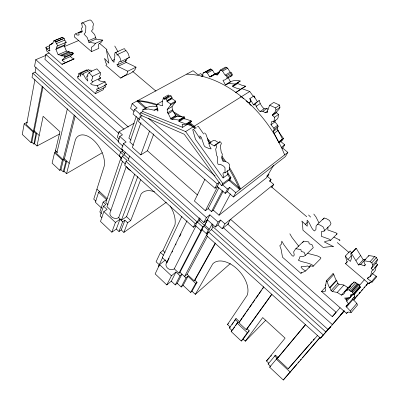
<?xml version="1.0" encoding="UTF-8"?>
<svg xmlns="http://www.w3.org/2000/svg" width="400" height="400" viewBox="0 0 400 400"><rect width="100%" height="100%" fill="white"/><g stroke="black" fill="none" stroke-linecap="round" stroke-linejoin="round"><path stroke-width="0.6" d="M327.91 227.005L327.86 229.98L336.095 232.89L337.095 233.845L330.655 240.295L325.52 241.375L324.34 241.95L333.665 246.71L330.7 246.57L323.18 247.465L302.945 230.175L302.51 223.435L301.885 221.075L307.215 226.2L307.13 220.185C310.405 223.2 310.745 228.285 314.36 230.99L315.885 229.645L316.105 225.99L317.56 224.26L324.14 218.02L326.37 218.675L329.535 220.485L330.945 223.395L330.555 224.8L324.035 231.135L321.415 231.54L321.36 236.33L329.645 239.325L330.655 240.295M87.48 70.585L86.725 69.835L78.85 73.5L78.43 76.985L77.555 76.825L77.84 78.255L95.42 93.675L103.155 89.795L103.915 87.86M104.335 85.585L105.84 86.855L98.08 90.73L96.57 89.445L96.9 88.95L98.875 88.42L106.65 84.55L104.9 82.085L105.12 81.835L100.125 81.045L98.285 79.845L100.165 78.66L100.68 77.845L99.16 76.675L100.2 75.285L100.49 73.865L100.275 72.635L96.885 68.84C92.625 70.79 87.935 71.77 86.945 76.385L86.865 77.49L87.855 81.045L85.925 78.94L82.95 73.745L90.825 70.055L91.705 71.6M230.015 76.93L232.08 75.45L232.175 74.17L231.435 72.89C228.555 71.905 228.795 67.235 225.49 67.125L220.355 70.015L220.3 70.815L219.155 71.3L219.17 72.665L217.05 75.015L215.865 74.48L213.525 75.03L211.205 76.175L210.905 76.725L209.65 76.905L207.35 73L206.09 72.445L205.655 71.82L203.105 73.09L202.285 76.72M232.69 86.55L237.725 83.52L241.68 85.175L245.63 86.18L240.62 89.25L236.655 88.225L232.69 86.55L232.845 85.79L240.25 81C234.835 79.315 229.515 81.45 225.46 85.06L223 80.295L224.935 79.89L226.995 78.41L227.085 77.125L226.335 75.835C223.445 74.83 223.68 70.145 220.355 70.015M375.825 263.26L377.735 264.655L373.11 269.97L371.185 268.56L375.825 263.26L376.745 261.825L377.43 259.66L376.425 257.55L374.695 256.515L368.86 255.53L364.165 260.75L364.04 262.09L365.2 264.955L364.35 265.865L360.69 264.505L358.5 264.98L351.425 253.36L356.2 248.26L363.205 259.775L358.5 264.98M368.775 256.42L368.86 255.53M120.695 78.09C125.35 74.515 134.555 73.71 136.035 67.155L127.78 71.225L127.625 72.62L126.485 74.475L120.695 78.09L105.88 65.4L106.9 64.24L105.935 63.11L104.505 58.415L108.885 63.23L106.335 49.81L112.32 60.595L114.01 62.3L114.17 59.15L114.98 55.78L114.55 55.12L115.05 52.805L123.445 48.94L124.735 48.765L125.445 50.885M223.105 177.94L223.39 175.94L222.945 173.745L223.545 172.535L225 172.9L229.515 169.61L229.55 164.54L228.29 162.985L224.82 161.005L223.795 161.485L222.5 160.865L221.81 157.925L222.325 154.035L221.26 152.33L220.295 145.955L221.39 143.51L220.71 142.11L219.85 141.755L215.21 144.885L214.21 145.975L210.38 143.58L208.875 143.42L209.5 145.86L211.135 148.865L209.41 148.67L205.82 147.185L204.57 146.38L204.13 145.535L201.245 137.29L199.785 135.915L200.3 139.07L195.015 131.02L193.5 129.25L192.73 129.76L195.475 139.305L223.105 177.94L228.425 174.03M127.78 71.225L117.92 66.395L116.895 64.58L117.755 64.725L119.31 61.535L121.08 61.44L129.405 57.475L128.395 53.97L126.315 50.765L125.69 50.675L117.31 54.565L117.2 55.275L116.335 52.635L115.05 52.805M352.86 283.47L351.575 283.885L344.965 291.34L344.725 292.81L343.45 294.295L341.415 295.12L337.26 292.435L332.42 291.545L331.075 290.635L329.985 287.92C327.94 286.1 328.225 282.75 326.31 280.81L333.065 273.585C334.96 275.505 334.655 278.83 336.685 280.62L337.755 283.305L339.085 284.2L343.895 285.04L348.02 287.67L348.78 287.415M35.97 67.41L35.095 72.175L32.785 73.19L32.03 77.38L120.86 157.34M27.54 122.105L24.195 123.76L22.265 134.405L31.015 142.62L31.85 142.18L33.94 131.615L35.975 133.505L33.85 144.055L31.85 142.18M46.06 55.32L35.775 59.685L34.565 66.365L118.795 141.53M34.92 79.53L26.52 124.895L33.415 131.305L34.26 130.875L42.955 86.985M170.965 119.09L175.785 116.085L184.585 117.055L179.785 120.1L170.965 119.09L168.29 113.69L167.525 112.845L167.185 109.515L170.5 105.11L170.705 104.02L175.59 101.09L171.995 98.67L172.02 97.7L171.065 95.945L169.91 95.515L164.99 98.4L165.135 99.54L163.9 98.965L163.43 97.81L168.355 94.935L168.815 96.08L163.9 98.965M49.095 53.035L45.85 54.41L44.895 59.34L124.02 129.21M167.185 109.515L172.055 106.575L175.38 102.175L175.59 101.09M376.24 265.91L375.42 270.13L374.565 271.485L369.95 276.82L367.78 277.635L367.555 278.74L372.19 282.065L376.775 276.69L372.17 273.41M31.015 142.62L33.095 132.045L33.94 131.615M33.415 131.305L42.305 86.175M33.85 144.055L34.56 143.685L36.69 133.135L35.975 133.505M34.56 143.685L37.005 145.975L43.135 116.31L59.94 131.715L55.07 152.34M237.725 83.52L237.89 82.77M275.235 120.585L274.94 121.88L277.73 125.225L278.135 126.435L277.165 128.56L282.585 139.27L278.705 142.25L273.235 131.475L274.2 129.34L273.79 128.125L270.98 124.76L271.495 121.645L273.565 121.705L277.525 118.835L278.055 117.715L278.525 114.425L276.53 112.65L276.52 112.03L278.99 109.265L279.94 107.335L279.555 105.08L273.735 102.42L269.715 105.205L267.725 109.88L267.555 112.41L265.18 112.75L262.89 111.26L260.085 111.56C257.585 109.345 255.95 106.435 255.195 103.245L259.26 100.51C260 103.685 261.625 106.58 264.11 108.775L266.91 108.47L268.28 109.355M56.605 151.655L54.56 152.78L52.115 163.165L59.79 170.37L60.94 169.71L63.535 159.4L65.85 161.555L63.215 171.845L60.94 169.71M67.4 108.72L56.665 153.625L63.085 159.605L64.375 158.875L75.2 116.04M163.43 97.81C162.775 100.365 161.5 103.155 162.63 105.765L160.625 105.375L157.5 104.02L156.605 105.6L157.96 109.975L157.835 111.115L156.675 109.605L154.165 110.2L148.41 108.975L142.81 109.82L142.865 111.53L140.725 112.725L139.88 114.82L184.255 134.235L221.57 185.69L230.12 179.32M59.79 170.37L62.37 160.06L63.535 159.4M63.085 159.605L74.305 114.93M63.215 171.845L64.075 171.345L66.72 161.06L65.85 161.555M64.075 171.345L66.53 173.645L75.405 139.765A21.23 12.025 59.1 0 1 93.505 140.14A21.23 12.025 59.1 0 1 104.235 166.1L93.745 199.15L95.945 201.21M62.15 60.185L70.41 56.555L71.965 57.925L74.08 58.9L65.83 62.565L63.71 61.57L62.15 60.185L64.775 57.515L64.97 56.79L73.265 53.17L72.21 52.325L69.535 52.23L61.235 55.825L60.775 55.19L58.105 54.685L55.88 49.28L56.765 48.215L65.12 44.695L64.805 43.535L66.245 42.265L64.73 40.11L64.17 38.36L55.3 41.905L54.43 40.73L53.815 40.83L52.44 43.805L51.45 43.7L51.305 44.245L49.315 45.205L49.74 50.655L48.95 50.895L46.885 48.955L45.915 47.275L49.255 45.89M70.41 56.555L73.065 53.89L73.265 53.17M324.035 231.135L324.425 229.725L322.99 226.78L319.805 224.935L317.56 224.26M170.705 104.02L167.09 101.575L166.985 101.035L167.115 100.6L172.02 97.7M377.43 259.66L372.785 264.95L372.105 267.125L371.185 268.56M99.61 191.64L98.6 192.285L95.385 202.27L101.55 208.05M134.18 123.2L119.03 131.83L117.305 137.165L119.43 139.055M119.03 131.83L122.46 134.865L119.775 136.415L118.035 141.745L122.98 146.16M202.94 75.51L200.585 73.585L198.2 74.9L193.075 70.695L132.135 103.665L130.6 108.345L134.19 111.465M98.6 192.285L106.67 199.795L103.15 202.085L99.835 212L101.595 213.655M132.135 103.665L137.11 107.97L134.615 109.345L133.05 114.015L139.515 119.645M122.715 149.61L122.135 151.33L120.58 152.255L119.27 156.16L121.59 158.25M119.775 136.415L126.125 142.06L123.435 143.64L121.655 148.955L203.835 222.51L207.33 219.78L209.9 214.845L218.055 222.09L215.41 226.985L207.33 219.78M141.095 114.965L142.02 115.77L140.07 116.87L138.5 121.555L214.965 188.23L217.28 186.515L219.505 182.14L217.185 183.85L214.965 188.23M103.15 202.085L105.835 204.595L103.515 206.115L100.18 216.01L101.93 217.66M121.065 157.41L105.79 202.49L108.015 204.57M120.58 152.255L123.85 155.19L122.295 156.13L120.97 160.03L125.47 164.085M103.515 206.115L107.08 209.45L103.855 211.595L100.49 221.46L111.835 232.19L116.35 229.035L119.975 219.295L122.655 221.8L118.98 231.515L116.35 229.035M136.295 116.33L128.87 138.12L131.07 140.065M82.95 73.745L82.425 74.95L80.87 73.215L80.5 73.39L80.81 76.42L79.995 74.635L78.85 73.5M125.305 152.045L124.325 154.905L128.85 158.965M122.6 161.115L106.965 206.68L110.975 210.43M138.165 117.96L129.865 142.08L133.49 145.3M122.295 156.13L127.28 160.61L126.03 161.38L124.675 165.265L193.37 227.265L195.47 225.635L199.395 217.77M140.95 122.71L132.305 147.36L140.775 154.885L147.435 150.765L153.76 133.915M129.585 156.065L128.185 160.055L197.23 222.055M126.24 166.585L110.085 212.52A5.24 4.045 18.7 0 0 112.46 217.495A5.24 4.045 18.7 0 0 118.67 217.62L121.43 220.195L126.53 216.675L140.76 179.41M344.965 291.34L347.065 290.365L347.4 289.415L354.01 281.945L355.825 282.62L357.715 284.17L358.485 284.155L359.26 284.815L359.67 286.375L360.455 287.02L353.745 294.84L350.825 294.755L350.345 295.075L350.56 296.46L349.76 297.945L344.635 298.035L346.505 299.995L346.72 301.195L348.39 303.8L347.785 304.98L345.985 306.315L350.34 311.055L351.095 312.615L348.665 312.07L347.485 312.25L346.545 313.375L321.54 291.45L325.32 287.375M353.67 282.895L354.01 281.945M111.835 232.19L115.41 222.44L119.975 219.295M140.775 154.885L149.56 130.985M118.67 217.62L134.645 174.345M321.54 291.45L324.56 291.365L325.72 290.975C324.25 287.425 326.27 284.245 326.31 280.81M121.43 220.195L137.85 176.46M121.23 229.93L124.935 220.22L127.62 222.72L123.865 232.405L121.23 229.93L118.98 231.515M95.42 93.675L96.165 91.735L96.925 90.86L98.08 90.73M127.62 222.72L130.705 220.56L141.075 194.07A24.205 14.42 54.6 0 1 154.61 191.905M347.485 261.535L345.505 263.67L369.09 283.79L369.685 282.42L372.19 282.065M170.16 205.94A24.205 14.42 54.6 0 1 174.96 224.915L162.93 250.525L160.465 252.435L156.1 261.78L159.46 264.935M273.565 121.705L274.09 120.59L274.55 117.28L278.525 114.425M202.245 229.5L179.98 272.29L178.915 273.17L174.27 268.835A4.955 3.97 27 0 1 167.515 268.105A4.955 3.97 27 0 1 167.175 262.205L162.275 257.63L181.91 216.265M162.48 257.815L158.315 266.575L159.1 265.955M165.56 259.9L159.565 264.645L155.155 273.915L166.79 284.93L171.295 281.195L175.985 272.05L180.01 275.815L175.245 284.915L171.295 281.195M204.93 179.295L194.42 201.035L205.355 210.745L208.16 208.6L218.89 187.65M166.465 262.98L187.04 220.725M167.175 262.205L169.07 258.315M172.05 252.2L172.595 251.085M175.575 244.97L176.12 243.86M179.64 236.63L180.995 233.85M279.94 107.335L275.945 110.165L275 112.1L272.535 114.87L272.55 115.495L274.55 117.28M127.4 58.065L126.06 60.755L117.755 64.725M193.37 227.265L195.205 223.62L199.125 220.59L200.21 218.45M174.27 268.835L196.06 225.815M166.79 284.93L171.435 275.79L175.985 272.05M205.355 210.745L217.725 186.46M354.25 294.915L354.915 296.23L354.305 297.41L353.495 297.94M203.835 222.51L206.39 217.575L209.9 214.845M195.47 225.635L200.85 230.48L202.73 226.86L203.815 226.005L208.305 230.035L206.39 233.64L201.93 229.63L203.815 226.005M178.915 273.17L201.7 229.285M208.16 208.6L211.485 211.55L222.355 190.66M199.125 220.59L204.535 225.44L207.585 219.58M204.535 225.44L207.63 219.865M211.485 211.55L213.295 210.15L223.045 191.47M229.385 169.345A107.055 65.54 54.9 0 1 239.725 189.615L228.975 180.355L230.12 178.16L227.6 174.635L227.89 172.645L227.455 170.46M228.975 180.355L229.795 179.74L230.94 177.55L227.7 173.02M175.245 284.915L177.205 283.275L181.99 274.17L180.01 275.815M217.28 186.515L225.175 193.385L227.465 189.04L229.665 187.37L235.785 192.66L233.44 196.98L227.37 191.71L229.665 187.37M208.305 230.035L209.34 229.21L212.165 223.905M212.985 226.835L211.51 229.585L208.56 231.95L206.6 235.625L320.51 338.22L328.36 329.19M212.91 224.445L212.09 225.975L328.15 329.61L344.27 311.005M206.39 233.64L208.055 232.305L184.5 276.505L187.135 274.295L207.625 236.045M213.295 210.15L219.025 215.215L230.45 193.905M177.205 283.275L181.165 286.995L186.03 277.935L187.99 276.285L195.67 283.44L190.635 292.415L183.105 285.345L187.99 276.285M217.965 224.935L220.62 220.045L224.94 223.87L222.245 228.745L217.965 224.935L215.41 226.985M187.135 274.295L194.21 280.875L215.285 242.94M194.21 280.875L194.915 280.265L215.42 243.415M190.635 292.415L192 291.23L197.05 282.25L194.915 280.265M192 291.23L195.32 294.34L212.745 263.89A23.73 14.335 48.8 0 1 236.74 268.62A23.73 14.335 48.8 0 1 247.16 295.295L227.49 324.49L230.26 327.085L229.34 327.985L232.115 330.595L231.16 331.54L241.275 341.035L243.13 339.145L249.225 330.77L247.085 328.78L271.925 294.3M282.565 148.47L284.7 144.77L280.375 141.23M273.65 165.165L266.2 178.03L219.025 215.215M267.415 176.895L268.97 174.215L267.235 175.58M269.795 181.645L271.05 179.505L266.8 175.92M284.7 144.77L281.515 147.18L287.86 152.395L285.375 156.61L233.44 196.98M221.57 185.69L222.815 183.59L230.94 177.55M271.825 187.59L273.735 184.39L269.455 180.775L271.05 179.505M100.68 77.845L92.855 81.64L92.35 82.455L90.48 83.635L92.33 84.855L97.325 85.68L105.12 81.835M353.745 294.84L360.455 287.02M369.95 276.82L370.805 275.465L371.61 271.23L373.11 269.97M302.57 242.77L303.68 241.165L308.785 241.935L309.185 243.82L311.94 244.6L313.27 247.64L305.435 255.345L303.44 256.48L300.01 256.535L299.295 258.915L298.31 260.19C302.83 262.65 308.63 262.41 313.03 265.435L313.06 266.335L309.95 265.71L309.45 267.315L307.615 265.92L305.835 266.34L301.31 266.49L301.11 267.23L302.425 268.885L305.555 271.005L310.71 265.79M277.325 129.895L283.49 138.49L282.17 140.535L278.96 142.925M229.34 327.985L236.09 318.55L239.635 321.85L238.78 322.695L246.24 329.635L247.085 328.78M231.975 324.575L233.345 322.565M234.375 321.06L236.09 318.55M66.245 42.265L57.87 45.77L56.44 47.045L56.765 48.215M231.16 331.54L237.995 322.1L235.16 319.46M232.81 329.595L234.535 327.095M235.575 325.595L237.995 322.1M238.78 322.695L263.675 286.845M239.99 321.34L242.125 318.265M242.84 317.24L245.685 313.14M246.4 312.12L248.535 309.045M249.245 308.02L252.095 303.92M252.805 302.9L254.94 299.825M256.01 298.29L258.5 294.7M259.215 293.68L261.35 290.605M262.415 289.07L263.84 287.02M246.24 329.635L271.785 294.15M241.275 341.035L247.355 332.67L249.225 330.77M243.13 339.145L245.325 341.2L262.695 317.59L285.1 338.13L266.46 361.005L268.83 363.23L268.085 364.055L270.465 366.29L269.65 367.195L283.295 380L320.2 337.38M102.795 40.13L95.505 43.31L93.845 45.545L91.33 47.355L91.535 51.6L98.765 48.385L98.59 44.17L101.12 42.36L102.795 40.13L96.1 39.095L88.805 42.24L87.335 37.685L84.06 34.11L85.635 32.205L85.86 26.45L84.22 23.925L83 22.995L81.635 23.145L82.42 27.25L81.405 28.425L82.195 31.54L81.62 32.355L78.68 32.47L79.09 34.615L78.85 35.085L76.825 34.965L75.75 33.76L81.965 31.19M303.68 241.165L295.315 249.295L293.665 251.895L294.265 255.08L293.375 256.22L292.18 255.77L284.05 244.98L281.805 241.165L281.57 244.01L279.805 245.695L281.075 249.215L282.54 257.245L300.835 273.29L305.555 271.005M268.085 364.055L275.47 355.175L278.065 357.585L277.18 358.57L288.225 368.85L317.58 335.44M142.865 111.53L182.645 127.34L191.545 121.49L191.03 120.79L186.255 123.875L185.58 123.815L179.17 121.545L178.74 121.08L179.785 120.1M178.74 121.08L184.585 117.055M269.65 367.195L277.15 358.265L274.72 356.005L275.47 355.175M277.18 358.57L305.505 324.605M278.065 357.585L305.21 325.04M322.685 219.75L324.14 218.02M55.88 49.28L64.225 45.755L65.12 44.695M351.095 312.615L357.555 304.965L356.815 303.42L352.505 298.75M350.34 311.055L356.815 303.42M346.545 313.375L347.35 312.425M369.09 283.79L370.62 282M371.645 281.48L376.235 276.11M320.51 338.22L328.625 328.77M329.435 327.825L330.655 326.405M340.8 314.595L344.045 310.815M354.19 299.005L355.41 297.585M356.625 296.17L357.44 295.225M359.06 293.335L359.875 292.39M329.57 327.78L330.785 326.37M332 324.955L344.13 310.83M354.24 299.06L355.855 297.175M356.665 296.235L357.875 294.82M359.09 293.41L360.305 291.995M361.515 290.585L362.73 289.17M363.94 287.76L364.75 286.82M366.155 285.185L366.82 284.405M328.15 329.61L330.21 327.21L325.935 332.015L211.51 229.585M353.6 300.135L368.205 283.125M348.39 303.8L354.915 296.23M283.295 380L296.71 364.415M297.93 363L299.15 361.58M300.37 360.165L301.185 359.22M302.405 357.805L319.48 337.965M346.425 307.155L352.94 299.58M345.985 306.315L347.615 304.42M353.555 294.29L360.11 286.735M367.555 278.74L369.095 276.965M346.505 299.995L348.55 297.645M374.695 267.685L375.47 266.8M332.285 316.65L336.1 312.29L230.555 219.305L227.815 224.21L332.285 316.65L340.085 307.71M359.545 285.345L364.44 279.695M350.56 296.46L352.2 294.575M346.72 301.195L349.585 297.895M350.405 296.955L352.45 294.6M353.91 294.58L353.115 293.925L359.67 286.375M288.225 368.85L309.42 344.435M310.235 343.495L311.865 341.615M313.085 340.21L314.31 338.8M349.76 297.945L352.625 294.64M345.975 299.28L347.205 297.87M353.115 293.925L352.695 292.355L359.26 284.815M347.4 289.415L349.23 290.11L351.135 291.69L357.715 284.17M351.135 291.69L351.915 291.68L358.485 284.155M350.415 291.09L357 283.585M97.325 85.68L97.11 85.925L98.875 88.42M349.23 290.11L355.825 282.62M347.065 290.365L347.89 289.43M349.125 288.03L350.78 286.165M372.785 264.95L371.77 262.825L376.425 257.55M364.165 260.75L370.025 261.77L374.695 256.515M341.415 295.12L348.02 287.67M365.995 285.34L367.935 283.215M364.35 265.865L365.515 264.555M277.15 358.265L276.335 359.18L290.27 372.16M337.26 292.435L343.895 285.04M360.69 264.505L365.385 259.29L363.205 259.775M332.42 291.545L339.085 284.2M266.46 361.005L269.385 357.795M270.64 356.42L271.48 355.5M331.075 290.635L337.755 283.305M356.01 260.54L360.74 255.375M329.55 287.585L336.25 280.29M329.985 287.92L336.685 280.62M219.18 142.48L219.85 141.755M325.125 285.77L325.965 284.86M327.05 281.73L333.795 274.495M356.2 248.26L350.805 253.825L351.575 258.075L350.42 261.38L347.96 259.51L351.535 255.675M345.505 263.67L347.07 262.02L345.365 256.035L350.15 250.955L351.62 252.92M245.325 341.2L265.81 320.17M313.06 266.335L320.785 258.475L320.765 257.58L317.415 255.915L307.675 253.37M300.835 273.29L301.695 272.425M227.49 324.49L228.385 323.62M305.165 224.455L307.375 222.405M191.545 121.49L186.44 124.885L182.18 124.3L182.645 127.34M255.195 103.245L254.035 105.13L253.485 104.805L249.83 98.625L253.915 95.93L257.31 101.615M258.835 100.9L259.26 100.51M195.32 294.34L230.375 263.52M195.67 283.44L197.05 282.25M181.165 286.995L183.105 285.345M376.615 265.595L377.735 264.655M222.245 228.745L228.775 223.43M224.94 223.87L273.735 184.39M75.75 33.76L74.625 34.665L74.305 36.86L91.535 51.6M218.055 222.09L220.62 220.045M200.85 230.48L201.93 229.63M162.275 257.63L162.74 257.265M235.785 192.66L287.86 152.395M278.74 142.065L282.585 139.27M225.175 193.385L227.37 191.71M232.845 85.79L240.25 81M274.18 133.335L278.1 130.405M350.805 253.825L351.425 253.36M273.235 131.475L277.165 128.56M278.39 142.28L283.49 138.49M274.2 129.34L278.135 126.435M273.79 128.125L277.73 125.225M270.98 124.76L274.94 121.88M272.55 115.495L276.53 112.65M272.535 114.87L276.52 112.03M123.865 232.405L166.385 202.225M235.815 92.44L240.62 89.25M269.715 105.205L275.555 107.895L279.555 105.08M265.18 112.75L267.685 111M262.89 111.26L266.91 108.47M122.655 221.8L124.935 220.22M260.085 111.56L264.11 108.775M256.085 106.325L260.135 103.58M214.21 145.975L215.24 145.275M216.27 144.58L218.335 143.19M253.485 104.805L257.035 102.415M248.745 102.925L250.78 101.57M208.875 143.42L213.53 140.32L215.03 140.475L218.85 142.84M197.455 126.785L198.23 126.275L203.67 134.025M179.17 121.545L183.965 118.5L191.03 120.79M179.245 119.845L184.05 116.805M172.175 119.29L176.99 116.28M140.725 112.725L185.63 131.58L249.77 91.475L253.395 96.53M170.84 118.455L175.66 115.455L172.375 109.885L172.055 106.575M168.29 113.69L173.135 110.72M235.83 92.615L245.63 86.18M167.525 112.845L172.375 109.885M170.5 105.11L175.38 102.175M154.165 110.2L157.58 108.17M156.675 109.605L157.65 109.025M166.985 101.035L171.89 98.135M167.09 101.575L171.995 98.67M226.975 84.165L227.99 83.565M229 82.965L230.01 82.37M164.99 98.4L166.15 98.84L171.065 95.945M157.5 104.02L162.405 101.135M142.81 109.82C146.865 106.735 152.295 105.21 157.245 106.86M66.53 173.645L102.3 152.74M226.995 78.41L232.08 75.45M227.085 77.125L232.175 74.17M226.335 75.835L231.435 72.89M225.145 75.11L230.25 72.175M217.05 75.015L218.075 74.43M210.905 76.725L212.44 75.855M214.49 74.7L216.025 73.83M215.865 74.48L219.45 72.45M222.63 71.08L227.755 68.175M219.155 71.3L220.695 70.43M209.65 76.905L214.775 74.015L215.61 73.89M211.205 76.175L218.65 72.135M221.625 70.295L226.755 67.4M207.35 73L212.49 70.14L214.775 74.015M336.475 234.19L337.095 233.845M206.09 72.445L211.235 69.59L212.49 70.14M201.12 76.325L203.175 75.18M203.105 73.09L210.045 69.255L210.805 68.97L211.235 69.59M205.655 71.82L210.805 68.97M37.005 145.975L59.605 134M117.92 66.395L126.21 62.41L136.035 67.155M92.855 81.64L91.33 80.45L92.56 78.31L92.41 76.39L100.275 72.635M86.945 76.385L88.065 75.855M77.555 76.825L79.235 76.035M112.32 60.595L114.54 59.55M80.5 73.39L88.75 69.54L89.345 70.365M45.915 47.275L46.59 50.835L61.975 64.335L65.83 62.565M74.08 58.9L61.975 64.335M64.775 57.515L73.065 53.89M61.235 55.825L63.905 55.935L72.21 52.325M60.775 55.19L69.075 51.6L69.535 52.23M225.85 84.59L228.39 83.49L235.205 84.02M58.105 54.685L66.41 51.115L69.075 51.6M88.335 40.78L95.64 37.645M64.275 46.61L78.61 40.545M48.95 50.895L50.06 50.425M46.885 48.955L49.66 47.795M55.3 41.905L55.765 41.83L56.335 43.6L64.73 40.11M55.765 41.83L64.17 38.36M51.45 43.7L53.125 43.005M78.68 32.47L82.075 31.07M49.315 45.205L51.545 44.28M53.815 40.83L62.23 37.375L62.845 37.275L63.705 38.435M54.43 40.73L62.845 37.275M81.635 23.145L89.06 20.155L90.425 20L91.64 20.92L93.26 23.425L93.365 24.845L92.885 26.515L93 29.14L91.41 31.04L94.66 34.575L96.1 39.095M248.64 102.8L250.91 101.68L249.83 98.625M104.67 85.09L106.65 84.55M128.52 57.53L129.405 57.475M339.08 240.16L340.055 240.195L333.91 237.12M295.76 248.73L300.89 249.55L301.305 251.455L304.075 252.27L305.435 255.345M117.31 54.565L117.93 54.66L120.04 57.9L121.08 61.44M88.805 42.24L95.505 43.31M125.2 60.615L126.06 60.755M241.59 88.52L249.77 91.475M240.38 96.255L241.475 96.66L242.18 97.64M187.91 123.615L191.925 125.265M187.04 124.15L193.345 126.75L194.78 128.76M215.21 144.885L216.075 145.24L216.76 146.65L215.675 149.105L216.67 155.515L217.74 157.23L217.24 161.135L217.945 164.085L219.245 164.715L220.265 164.24L223.75 166.24L225.015 167.81L225 172.9M370.025 261.77L371.77 262.825M63.905 55.935L64.97 56.79M271.065 186.53L306.78 216.75M337.26 242.54L349.165 252.61M99.39 43.22L106.99 49.66M132.645 71.395L155.93 91.12M88.995 72.55L92.41 76.39M146.76 108.27L137.83 100.585A106.925 65.575 54.9 0 1 157.285 104.59M229.795 179.74L239.6 188.185M145.875 108.77L136.935 101.07A107.055 65.54 54.9 0 1 156.96 105.285M351.915 291.68L352.695 292.355M148.29 118.16L215.175 176.04M222.315 184.575L227.465 189.04M134.615 109.345L140.17 114.165M140.07 116.87L217.185 183.85M45.85 54.41L128.39 127.025M147.435 150.765L197.48 194.985M35.775 59.685L118.92 133.505M223.43 227.78L332.505 324.715M123.435 143.64L206.39 217.575M35.095 72.175L122.495 150.445M204.855 225.19L209.34 229.21M122.135 151.33L124.99 153.89M32.785 73.19L120.805 152.17M208.56 231.95L323.36 335.015M197.31 221.995L202.73 226.86M126.03 161.38L195.205 223.62M34.26 130.875L39.18 135.45M55.48 150.605L57.505 152.49M64.375 158.875L69.22 163.38M96.925 189.145L107.22 198.72M126.53 216.675L130.705 220.56M162.93 250.525L165.065 252.51M24.195 123.76L33.095 132.045M54.56 152.78L62.37 160.06M237.03 323.045L247.355 332.67M160.465 252.435L163.465 255.225M179.98 272.29L186.03 277.935M103.855 211.595L115.41 222.44M204.48 132.885L205.935 134.25L209.22 143.285M159.565 264.645L171.435 275.79M308.55 214.975L310.64 217.12M313.78 214.05L315.975 216.955L318.92 222.775M183.54 118.04L183.965 118.5M114.755 46.015L118.11 51.905M345.365 256.035L347.96 259.51M186.255 123.875L186.77 124.58M185.63 131.58L222.815 183.59M56.335 43.6L57.87 45.77M298.855 246.37L292.045 237.555L289.83 233.79M230.52 82.07L228.085 77.34M125.455 61.065L126.21 62.41M166.15 98.84L167.115 100.6M253.915 95.93L254.745 98.02M66.41 51.115L64.225 45.755M175.66 115.455L175.785 116.085M275.555 107.895L275.945 110.165M333.065 273.585L333.075 274.045M174.725 113.59A107.055 65.54 54.9 0 1 179.89 116.77M188.39 122.785A107.055 65.54 54.9 0 1 195.48 128.575M207.675 140.395A107.055 65.54 54.9 0 1 210.175 143.145M221.78 157.71A107.055 65.54 54.9 0 1 224.17 161.16M186.705 74.145A100.015 67.18 54.9 0 1 284.645 154.88M130.39 170.395A5.655 4.085 19.6 0 1 126.89 167M173.43 111.835A106.925 65.575 54.9 0 1 181.8 116.92M183.34 117.96A106.925 65.575 54.9 0 1 184.88 119.025M189.745 122.615A106.925 65.575 54.9 0 1 196.345 128.03M207.265 138.485A106.925 65.575 54.9 0 1 211.025 142.575M221.92 156.15A106.925 65.575 54.9 0 1 225.675 161.56M229.57 167.675A106.925 65.575 54.9 0 1 240.535 188.99M242.79 98.07A68.78 47.67 55.7 0 1 243.74 98.83M246.085 100.805A68.78 47.67 55.7 0 1 247.935 102.465M249.305 103.75A68.78 47.67 55.7 0 1 251.09 105.51"/></g></svg>
